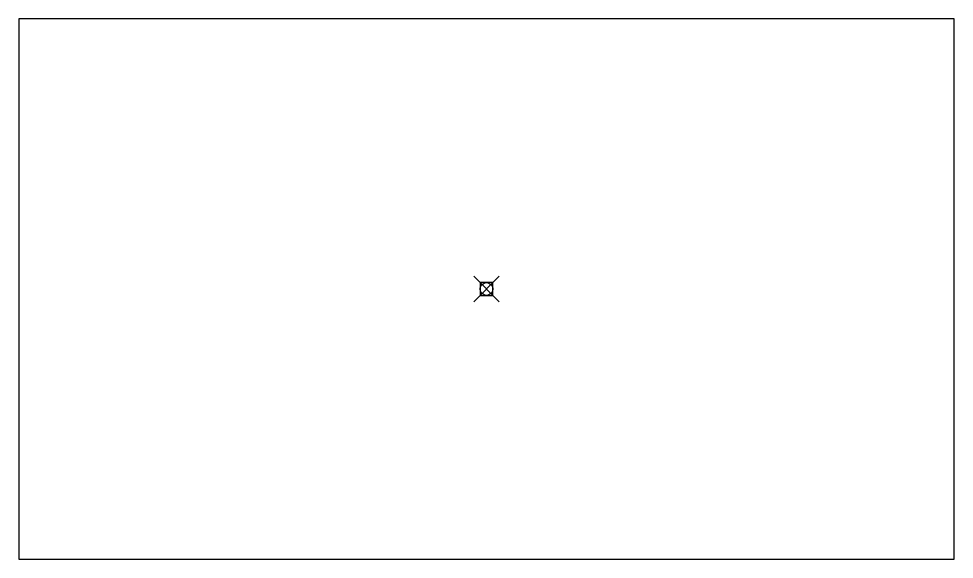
# Model space of a CAD drawing. Header units: millimetres. Extents: x 106.8 to 180.4, y 194 to 236.5.
import ezdxf

# ---------------------------------------------------------------- set-up
doc = ezdxf.new("R2010")
doc.units = ezdxf.units.MM
doc.header["$PDMODE"] = 99

msp = doc.modelspace()

# ---------------------------------------------------------------- linework, layer by layer
msp.add_lwpolyline([(106.759, 194.021), (180.371, 194.021), (180.371, 236.521), (106.759, 236.521)], close=True)
msp.add_point((143.565, 215.271))

doc.saveas('drawing.dxf')
